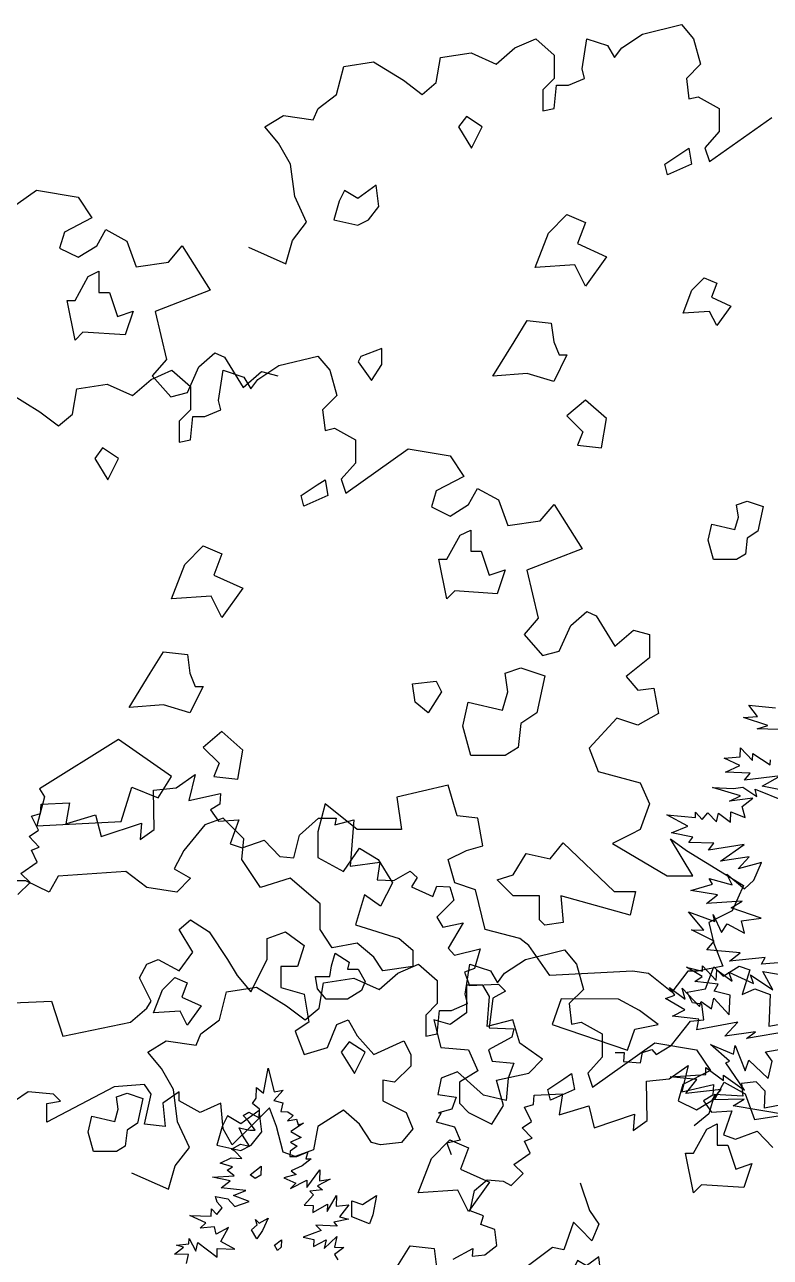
# Model space of a CAD drawing. Header units: inches. Extents: x 11.9 to 85.3, y 21.1 to 37.4.
# Drawn here: x 13.785 to 14.286, y 23.494 to 24.321 of the extents above; entities that cross this region are included whole.
import ezdxf

# ---------------------------------------------------------------- set-up
doc = ezdxf.new("R2010")
doc.units = ezdxf.units.IN
doc.header["$MEASUREMENT"] = 0
doc.layers.add('CAY', color=94, linetype='Continuous')
doc.layers.add('CAY-3', color=61, linetype='Continuous')

# ---------------------------------------------------------------- blocks, each defined once
blk = doc.blocks.new('A$C76451831')
at = {"layer": 'CAY'}
for p, q in [((1479.9, 1929.8), (1538.3, 1944)), ((1538.3, 1944), (1555.9, 1922.7)), ((1288.9, 1909.2), (1320.1, 1922.7)), ((1320.1, 1922.7), (1347.8, 1898.6)), ((1389.7, 1877.9), (1396.8, 1922.7)), ((1396.8, 1922.7), (1427.4, 1912.7)), ((1448.6, 1909.2), (1479.9, 1929.8)), ((1555.9, 1922.7), (1566.6, 1885)), ((1178, 1895), (1223.4, 1902.1)), ((1223.4, 1902.1), (1261.1, 1885)), ((1261.1, 1885), (1288.9, 1909.2)), ((1347.8, 1898.6), (1347.8, 1863.8)), ((1427.4, 1912.7), (1438, 1895)), ((1438, 1895), (1448.6, 1909.2)), ((1022.3, 1839.6), (1033, 1881.5)), ((1033, 1881.5), (1077.8, 1888.5)), ((1077.8, 1888.5), (1122.6, 1860.8)), ((1171.5, 1857.3), (1178, 1895)), ((1566.6, 1885), (1545.3, 1863.8)), ((1122.6, 1860.8), (1150.3, 1839.6)), ((1347.8, 1863.8), (1330.7, 1846.6)), ((1369, 1853.7), (1393.2, 1863.8)), ((1393.2, 1863.8), (1389.7, 1877.9)), ((1545.3, 1863.8), (1548.9, 1833.1)), ((1150.3, 1839.6), (1171.5, 1857.3)), ((1330.7, 1846.6), (1330.7, 1815.4)), ((1347.8, 1818.9), (1351.4, 1853.7)), ((1351.4, 1853.7), (1369, 1853.7)), ((994.6, 1818.9), (1022.3, 1839.6)), ((1548.9, 1833.1), (1563, 1836)), ((1563, 1836), (1594.3, 1818.9)), ((915, 1791.2), (942.7, 1808.3)), ((942.7, 1808.3), (987.6, 1801.8)), ((987.6, 1801.8), (994.6, 1818.9)), ((1330.7, 1815.4), (1347.8, 1818.9)), ((1580.1, 1739.3), (1673.3, 1805.4)), ((1594.3, 1818.9), (1594.3, 1784.1)), ((1673.3, 1805.4), (1735.8, 1794.7)), ((935.7, 1767), (915, 1791.2)), ((1735.8, 1794.7), (1756.4, 1764.1)), ((3764, 1772.8), (3822.4, 1787)), ((3822.4, 1787), (3840.1, 1765.7)), ((1594.3, 1784.1), (1573, 1759.9)), ((3732.8, 1752.2), (3764, 1772.8)), ((953.4, 1735.8), (935.7, 1767)), ((1573, 1759.9), (1580.1, 1739.3)), ((1756.4, 1764.1), (1715.1, 1742.8)), ((3545.3, 1728), (3573, 1752.2)), ((3573, 1752.2), (3604.2, 1765.7)), ((3604.2, 1765.7), (3631.9, 1741.6)), ((3673.8, 1720.9), (3680.9, 1765.7)), ((3680.9, 1765.7), (3711.5, 1755.7)), ((3711.5, 1755.7), (3722.2, 1738)), ((3722.2, 1738), (3732.8, 1752.2)), ((3840.1, 1765.7), (3850.7, 1728)), ((4659.2, 1730), (4666, 1767.4)), ((4666, 1767.4), (4675.2, 1732.1)), ((959.8, 1687.4), (953.4, 1735.8)), ((1715.1, 1742.8), (1708.1, 1718.6)), ((1763.5, 1722.2), (1777.1, 1746.4)), ((1777.1, 1746.4), (1808.3, 1729.3)), ((3317.1, 1724.4), (3361.9, 1731.5)), ((3361.9, 1731.5), (3406.7, 1703.8)), ((3455.6, 1700.3), (3462.1, 1738)), ((3462.1, 1738), (3507.5, 1745.1)), ((3507.5, 1745.1), (3545.3, 1728)), ((3631.9, 1741.6), (3631.9, 1706.7)), ((4648.1, 1722.6), (4648.6, 1738.5)), ((4648.6, 1738.5), (4659.2, 1730)), ((4688.4, 1734.4), (4674.7, 1719)), ((4675.2, 1732.1), (4688.4, 1734.4)), ((1708.1, 1718.6), (1735.8, 1705.1)), ((1735.8, 1705.1), (1763.5, 1722.2)), ((1808.3, 1729.3), (1822.5, 1690.9)), ((3306.5, 1682.6), (3317.1, 1724.4)), ((3677.3, 1706.7), (3673.8, 1720.9)), ((3850.7, 1728), (3829.5, 1706.7)), ((4642.8, 1714.7), (4648.1, 1722.6)), ((4653, 1706.2), (4642.8, 1714.7)), ((4674.7, 1719), (4687.7, 1715.8)), ((4687.7, 1715.8), (4685, 1702.8)), ((1822.5, 1690.9), (1870.8, 1698)), ((3406.7, 1703.8), (3434.4, 1682.6)), ((3434.4, 1682.6), (3455.6, 1700.3)), ((3631.9, 1706.7), (3614.8, 1689.6)), ((3631.9, 1661.9), (3635.5, 1696.7)), ((3635.5, 1696.7), (3653.2, 1696.7)), ((3653.2, 1696.7), (3677.3, 1706.7)), ((3829.5, 1706.7), (3833, 1676.1)), ((4628.6, 1696.6), (4636.9, 1701.7)), ((4636.5, 1688.1), (4628.6, 1696.6)), ((4636.9, 1701.7), (4652.5, 1693)), ((4652.5, 1693), (4653, 1706.2)), ((4685, 1702.8), (4695.4, 1702.4)), ((4703.4, 1696.7), (4694.9, 1688.8)), ((4695.4, 1702.4), (4703.4, 1696.7)), ((977.5, 1649), (959.8, 1687.4)), ((3278.8, 1661.9), (3306.5, 1682.6)), ((3614.8, 1689.6), (3614.8, 1658.4)), ((3833, 1676.1), (3847.2, 1679)), ((3847.2, 1679), (3878.4, 1661.9)), ((4627.6, 1667.1), (4622.5, 1678.2)), ((4622.5, 1678.2), (4638.7, 1674.9)), ((4646.4, 1674.6), (4636.5, 1688.1)), ((4694.9, 1688.8), (4708.2, 1691.1)), ((4718.8, 1685.3), (4699.8, 1672.8)), ((4708.2, 1691.1), (4710.6, 1682.8)), ((4710.6, 1682.8), (4718.8, 1685.3)), ((3271.7, 1644.8), (3278.8, 1661.9)), ((3614.8, 1658.4), (3631.9, 1661.9)), ((3878.4, 1661.9), (3878.4, 1627.1)), ((4637.9, 1650.9), (4627.6, 1667.1)), ((4638.7, 1674.9), (4646.4, 1674.6)), ((4715.4, 1664.1), (4699.3, 1656.9)), ((4699.8, 1672.8), (4715.4, 1664.1)), ((956.3, 1621.3), (977.5, 1649)), ((3199.2, 1634.2), (3226.9, 1651.3)), ((3226.9, 1651.3), (3271.7, 1644.8)), ((3864.3, 1582.3), (3957.4, 1648.4)), ((4611, 1646.4), (4624.4, 1654.1)), ((4616.3, 1643.5), (4611, 1646.4)), ((4626.4, 1632.7), (4616.3, 1643.5)), ((4624.4, 1654.1), (4637.9, 1650.9)), ((4698.8, 1643.4), (4698.5, 1635.7)), ((4709.5, 1651.1), (4698.8, 1643.4)), ((4699.3, 1656.9), (4709.5, 1651.1)), ((4708.9, 1635.3), (4725.5, 1642.4)), ((4725.5, 1642.4), (4722.4, 1632.1)), ((946.3, 1586.5), (956.3, 1621.3)), ((3219.8, 1610), (3199.2, 1634.2)), ((3878.4, 1627.1), (3857.2, 1602.9)), ((4594.4, 1625.7), (4610.5, 1633.3)), ((4612.8, 1620.1), (4594.4, 1625.7)), ((4610.5, 1633.3), (4626.4, 1632.7)), ((4698.5, 1635.7), (4708.9, 1635.3)), ((4716.6, 1621.4), (4700.5, 1614.3)), ((4730.1, 1631.8), (4716.6, 1621.4)), ((4722.4, 1632.1), (4730.1, 1631.8)), ((890.9, 1611.3), (946.3, 1586.5)), ((3237.5, 1578.7), (3219.8, 1610)), ((3857.2, 1602.9), (3864.3, 1582.3)), ((4582.8, 1604.8), (4615, 1606.4)), ((4609.3, 1598.9), (4582.8, 1604.8)), ((4604.5, 1614.9), (4612.8, 1620.1)), ((4615, 1606.4), (4604.5, 1614.9)), ((4708, 1608.6), (4689.3, 1603.8)), ((4689.3, 1603.8), (4707.5, 1595.4)), ((4700.5, 1614.3), (4708, 1608.6)), ((4723.6, 1589.4), (4743.1, 1615.5)), ((4743.1, 1615.5), (4742.6, 1599.2)), ((4595.8, 1588.5), (4609.3, 1598.9)), ((4632.8, 1584.5), (4595.8, 1588.5)), ((4614, 1577.4), (4632.8, 1584.5)), ((4699.6, 1587.6), (4724, 1599.9)), ((4707.5, 1595.4), (4699.6, 1587.6)), ((4724, 1599.9), (4723.6, 1589.4)), ((4747.1, 1585.9), (4728.4, 1583.8)), ((4728.4, 1583.8), (4733.7, 1578.2)), ((4758.5, 1601.4), (4739.6, 1591.6)), ((4739.6, 1591.6), (4747.1, 1585.9)), ((4742.6, 1599.2), (4758.5, 1601.4)), ((3244, 1530.4), (3237.5, 1578.7)), ((4587.2, 1575.6), (4605.7, 1572.3)), ((4589.7, 1567.4), (4587.2, 1575.6)), ((4597.1, 1559), (4589.7, 1567.4)), ((4605.7, 1572.3), (4616.2, 1561)), ((4637.7, 1568.4), (4614, 1577.4)), ((4616.2, 1561), (4637.7, 1568.4)), ((4733.7, 1578.2), (4720, 1562.8)), ((4754.1, 1553.5), (4768.1, 1577)), ((4768.1, 1577), (4767.5, 1561.2)), ((4572.7, 1536.2), (4549.1, 1547.5)), ((4549.1, 1547.5), (4580.8, 1546.4)), ((4580.8, 1546.4), (4581.1, 1557.2)), ((4581.1, 1557.2), (4589, 1548.8)), ((4589, 1548.8), (4597.1, 1559)), ((4720, 1562.8), (4733.1, 1562.4)), ((4732.8, 1552), (4754.5, 1564.3)), ((4733.1, 1562.4), (4732.8, 1552)), ((4754.5, 1564.3), (4754.1, 1553.5)), ((4767.5, 1561.2), (4786.6, 1563.2)), ((4786.6, 1563.2), (4772.4, 1545.1)), ((2764.5, 1473.6), (2857.6, 1539.7)), ((2857.6, 1539.7), (2920.1, 1529)), ((2920.1, 1529), (2940.8, 1498.4)), ((3261.7, 1492), (3244, 1530.4)), ((4564.3, 1528.4), (4572.7, 1536.2)), ((4585.6, 1530.3), (4564.3, 1528.4)), ((4588, 1519.4), (4585.6, 1530.3)), ((4606.9, 1529.6), (4588, 1519.4)), ((4595.3, 1508.7), (4606.9, 1529.6)), ((4769.2, 1531.6), (4737.5, 1532.7)), ((4737.5, 1532.7), (4745, 1524.8)), ((4785.9, 1541.9), (4764.4, 1537.2)), ((4764.4, 1537.2), (4769.2, 1531.6)), ((4772.4, 1545.1), (4785.9, 1541.9)), ((4547.6, 1504.9), (4547.9, 1513.1)), ((4547.9, 1513.1), (4557.6, 1494.1)), ((4745, 1524.8), (4718.3, 1514.8)), ((4718.3, 1514.8), (4734.1, 1511.6)), ((4734.1, 1511.6), (4733.7, 1501.1)), ((4733.7, 1501.1), (4752.6, 1510.9)), ((4749.5, 1497.9), (4768.7, 1515.8)), ((4752.6, 1510.9), (4749.5, 1497.9)), ((4768.7, 1515.8), (4765.4, 1500)), ((2940.8, 1498.4), (2899.5, 1477.1)), ((3240.4, 1464.3), (3261.7, 1492)), ((4525.8, 1489.8), (4539.3, 1499.8)), ((4528.9, 1502.9), (4547.6, 1504.9)), ((4539.3, 1499.8), (4528.9, 1502.9)), ((4557.6, 1494.1), (4560.8, 1507.2)), ((4560.8, 1507.2), (4589.5, 1484.9)), ((4589.5, 1484.9), (4589.9, 1498)), ((4589.9, 1498), (4616.2, 1497.1)), ((4616.2, 1497.1), (4595.3, 1508.7)), ((4779, 1499.6), (4765, 1489.2)), ((4765.4, 1500), (4779, 1499.6)), ((2899.5, 1477.1), (2892.4, 1452.9)), ((2947.9, 1456.5), (2961.4, 1480.7)), ((2961.4, 1480.7), (2992.7, 1463.6)), ((4547, 1489.1), (4525.8, 1489.8)), ((4543.8, 1475.6), (4547, 1489.1)), ((4765, 1489.2), (4770.2, 1481.3)), ((2920.1, 1439.4), (2947.9, 1456.5)), ((2992.7, 1463.6), (3006.8, 1425.2)), ((3055.2, 1432.3), (3075.8, 1456.5)), ((3075.8, 1456.5), (3117.7, 1390.4)), ((3230.4, 1429.5), (3240.4, 1464.3)), ((2892.4, 1452.9), (2920.1, 1439.4)), ((3175, 1454.3), (3230.4, 1429.5)), ((3006.8, 1425.2), (3055.2, 1432.3)), ((3117.7, 1390.4), (3035.1, 1358.6)), ((3035.1, 1358.6), (3052.2, 1286.6)), ((3052.2, 1286.6), (3031, 1262.4)), ((3915.1, 501.1), (3898, 463.3)), ((3898, 463.3), (3863.2, 445.6)), ((3863.2, 445.6), (3870.3, 414.4)), ((3870.3, 414.4), (3883.8, 380.2)), ((3831.9, 373.1), (3807.8, 341.8)), ((3846.1, 373.1), (3831.9, 373.1)), ((3883.8, 380.2), (3846.1, 373.1))]:
    blk.add_line(p, q, dxfattribs=at)
for points in [[(4291.9, 2026.8), (4309.9, 2044.7), (4296.2, 2058.5), (4320.4, 2075.3), (4312, 2093.3), (4323.6, 2097.5), (4308.8, 2113.3), (4322.5, 2122.8), (4312, 2143.9), (4325.7, 2148.1), (4326.7, 2161.8), (4368.9, 2163.9), (4363.7, 2132.3), (4408, 2146), (4416.4, 2113.3), (4476.5, 2133.3), (4474.4, 2109.1), (4495.5, 2123.9), (4494.4, 2182.9), (4528.2, 2186.1), (4556.7, 2206.1), (4547.2, 2167.1), (4594.6, 2177.6), (4593.6, 2161.8), (4579.9, 2153.4), (4591.5, 2136.5), (4622.1, 2138.6), (4609.4, 2102.8), (4627.3, 2096.4), (4660, 2108), (4683.2, 2083.8), (4704.3, 2081.7), (4712.8, 2115.4), (4741.2, 2140.7), (4767.6, 2140.7), (4765.5, 2131.2), (4794, 2138.6), (4788.7, 2069), (4833, 2075.3), (4828.8, 2049), (4854.1, 2047.9), (4878.3, 2061.6), (4888.9, 2052.1), (4880.5, 2038.4), (4912.1, 2023.7), (4918.4, 2039.5), (4937.4, 2038.4), (4943.7, 2018.4), (4918.4, 1993.1), (4926.9, 1978.3), (4957.4, 1984.6), (4935.3, 1946.7), (4944.8, 1936.1), (4982.8, 1945.6), (4974.3, 1916.1), (4959.6, 1910.8), (4966.9, 1890.8), (5010.2, 1892.9), (5020.7, 1882.3), (5001.7, 1871.8), (4996.5, 1827.5), (5033.4, 1826.4), (5030.2, 1813.8), (4995.4, 1794.8), (5000.7, 1777.9), (5033.4, 1774.7), (5024.9, 1752.6), (5021.8, 1718.9), (4988, 1727.3), (4949, 1762.1), (4924.8, 1752.6), (4919.5, 1728.3), (4946.9, 1724.1), (4940.6, 1706.2), (4920.5, 1700.9), (4924.8, 1700.9), (4917.4, 1687.2), (4944.8, 1679.8), (4953.2, 1659.8), (4933.2, 1655.6), (4939.5, 1638.7)], [(4942.7, 1482.3), (4972.2, 1498.2), (4971.1, 1486.6), (4990.1, 1488.7), (5008, 1502.4), (5004.9, 1526.6), (4983.8, 1534), (4988, 1546.7), (4968, 1554.1), (4974.3, 1584.7), (4993.3, 1600.5), (5017.5, 1598.4), (5029.1, 1592), (5047.1, 1610), (5033.4, 1623.7), (5057.6, 1640.6), (5049.2, 1658.5), (5060.8, 1662.7), (5046, 1678.5), (5059.7, 1688), (5049.2, 1709.1), (5062.9, 1713.3), (5063.9, 1727), (5106.1, 1729.1), (5100.9, 1697.5), (5145.2, 1711.2), (5153.6, 1678.5), (5213.7, 1698.6), (5211.6, 1674.3), (5232.7, 1689.1), (5231.6, 1748.1), (5265.4, 1751.3), (5293.9, 1771.3), (5284.4, 1732.3), (5331.8, 1742.9), (5330.8, 1727), (5317.1, 1718.6), (5328.7, 1701.7), (5359.3, 1703.8), (5346.6, 1668), (5364.5, 1661.6), (5397.2, 1673.2), (5420.4, 1649)], [(4680, 1494.9), (4675.3, 1503.2), (4686, 1511), (4685.6, 1500.1), (4680, 1494.9)], [(3979.1, 158.1), (3899.4, 171.8), (3916.1, 181.6), (3868, 180.6), (3881.7, 196.4), (3828.5, 190.1), (3845, 210.9), (3805.3, 215), (3858.5, 218.6), (3858.8, 229), (3884.9, 209.5), (3885.2, 217.6), (3916.5, 195.2), (3888.5, 236.1), (3894, 238.6), (3865.5, 263.2), (3899.8, 248.8), (3902.6, 261.9), (3917.6, 224.2), (3923.1, 239.9), (3951.6, 212.6), (3957.9, 238.7), (3947.6, 252.6), (3974.4, 257.1)], [(3983.5, 283.1), (3919.2, 272.2), (3932.7, 282.1), (3887.2, 276), (3906.5, 296.7), (3844.9, 285.2), (3848.2, 301.4), (3808.5, 305.5), (3827.4, 315.3), (3798.5, 332.2), (3812.3, 337.1), (3804.5, 348.3), (3827.9, 331.1), (3823.1, 347.6), (3848.9, 320), (3851.8, 327.6), (3867.3, 316.6), (3870.6, 332.4), (3893.7, 307.5), (3894.8, 337), (3871, 343.2), (3876.8, 353.5), (3842, 357.4), (3853.2, 365.2), (3829.6, 379.1), (3853.4, 372.9), (3853.7, 381), (3874.2, 359), (3874.8, 374.8), (3898.2, 358.2), (3893.2, 371.5), (3929.8, 354.3), (3925.3, 367.6), (3958.9, 345.2), (3944, 372.4), (4002.2, 362.7)], [(4011.2, 388.7), (3941.7, 383.4), (3947.5, 393.6), (3893.8, 387.8), (3910.1, 400.4), (3860, 404.8), (3870.8, 417.6), (3837, 434.6), (3855.6, 434), (3832.5, 461.5), (3871.9, 447), (3869.5, 457.5), (3882.2, 430.8), (3890.3, 443.7), (3916.6, 429.6), (3911.8, 448.3), (3941.4, 452.3), (3896.6, 467.5), (3912.8, 477.3), (3859.7, 474.2), (3876, 486.8), (3836.3, 493.6), (3868.4, 502.9), (3863.7, 511.2), (3897.8, 501.9), (3890.2, 518), (3916.2, 495.8), (3930.2, 508.9), (3941.6, 535.3), (3906.8, 525.6), (3923.3, 543.6), (3880.5, 537.4), (3915.8, 562.4), (3862.5, 553.9), (3870.5, 564), (3833.4, 565.3), (3839.1, 573.3), (3807.2, 579.8), (3831.5, 589.4), (3800.4, 606.4), (3842.9, 602.6), (3843.1, 610.3), (3853.2, 599.5), (3861.7, 609.7), (3874.4, 596.1), (3877.5, 609.1), (3895.6, 595.3), (3896.2, 611.2), (3917.2, 602.3), (3912.8, 618.8), (3929.1, 631.3), (3894, 627.1), (3910.6, 634.7), (3868.4, 647.1), (3900.1, 646), (3913.8, 647.7), (3934.6, 633.9), (3932.3, 644.8), (3976.9, 627)], [(3987.8, 640.2), (3942.8, 649.4), (3970.1, 664.8), (3916.4, 658.5), (3924.9, 668.7), (3887.8, 670), (3909.5, 680.1), (3885.8, 691.3), (3909.9, 693.2), (3910.4, 706.8), (3928.3, 687.6), (3928.7, 698), (3954.8, 681.2), (3955.1, 688.9)], [(3967.1, 733.8), (3935.4, 734.9), (3951.4, 739.8), (3914.7, 752), (3936, 753.5), (3923, 770.3), (3962.8, 766.2)]]:
    blk.add_lwpolyline(points, dxfattribs=at)
for points in [[(4784.5, 1915.2), (4800.4, 1915.2), (4810.9, 1896.7), (4805.6, 1883.5), (4784.5, 1870.3), (4752.8, 1870.3), (4739.6, 1886.1), (4737, 1904.6), (4758.1, 1904.6), (4760.8, 1920.5), (4766, 1939), (4787.2, 1925.7)], [(4507.9, 1884.3), (4526.4, 1902.8), (4544.9, 1894.9), (4536.9, 1873.7), (4566, 1860.5), (4544.9, 1831.5), (4534.3, 1852.6), (4494.7, 1850)], [(1240.2, 1791.1), (1216.4, 1806.9), (1204.5, 1791.1), (1224.3, 1759.4)], [(1537.1, 1751.5), (1548.9, 1759.4), (1552.9, 1735.6), (1517.3, 1719.8), (1513.3, 1735.6)], [(4396.9, 1672), (4402.2, 1695.8), (4436.5, 1687.9), (4441.8, 1706.3), (4439.1, 1724.8), (4455, 1730.1), (4478.7, 1722.2), (4470.8, 1685.2), (4455, 1674.7), (4452.3, 1650.9), (4439.1, 1643), (4404.8, 1643)], [(1085.8, 1672.3), (1081.8, 1704), (1054.1, 1684.2), (1034.3, 1696), (1026.4, 1680.2), (1018.5, 1652.5), (1054.1, 1644.6), (1069.9, 1652.5)], [(1750.8, 1676.2), (1766.7, 1684.2), (1766.7, 1652.5), (1782.5, 1652.5), (1794.4, 1616.8), (1818.1, 1624.8), (1806.3, 1589.1), (1742.9, 1593.1), (1731.1, 1581.2), (1719.2, 1640.6), (1731.1, 1640.6)], [(1339.1, 1632.7), (1366.8, 1660.4), (1394.5, 1648.5), (1382.7, 1616.8), (1426.2, 1597), (1394.5, 1553.5), (1378.7, 1585.2), (1319.3, 1581.2)], [(3524.3, 1634.1), (3500.5, 1649.9), (3488.6, 1634.1), (3508.4, 1602.4)], [(4639.1, 1608.3), (4655.4, 1620.8), (4655, 1607.7), (4646.6, 1602.6)], [(3821.2, 1594.5), (3833.1, 1602.4), (3837, 1578.6), (3801.4, 1562.8), (3797.4, 1578.6)], [(4791, 1545.5), (4791, 1569.3), (4806.8, 1564), (4827.9, 1577.2), (4822.7, 1548.1), (4817.4, 1534.9)], [(3369.9, 1515.3), (3365.9, 1547), (3338.2, 1527.2), (3318.4, 1539), (3310.5, 1523.2), (3302.6, 1495.5), (3338.2, 1487.6), (3354, 1495.5)], [(4641.2, 1525.7), (4649.6, 1533.5), (4647.2, 1541.3), (4652.4, 1535.7), (4665.8, 1543.4), (4657.5, 1525.1), (4648.9, 1512.3)], [(1287.7, 1470.3), (1307.5, 1502), (1343.1, 1498), (1347, 1470.3), (1355, 1450.5), (1366.8, 1450.5), (1347, 1410.9), (1307.5, 1422.8), (1256, 1418.8)], [(3623.3, 1475.7), (3651, 1503.4), (3678.7, 1491.5), (3666.8, 1459.8), (3710.3, 1440), (3678.7, 1396.5), (3662.8, 1428.1), (3603.5, 1424.2)], [(5162.8, 1464.3), (5160.2, 1485.4), (5141.7, 1472.2), (5128.5, 1480.1), (5123.3, 1469.6), (5118, 1451.1), (5141.7, 1445.8), (5152.3, 1451.1)], [(2935.2, 1410.5), (2951, 1418.5), (2951, 1386.8), (2966.9, 1386.8), (2978.8, 1351.1), (3002.5, 1359.1), (2990.6, 1323.4), (2927.3, 1327.4), (2915.4, 1315.5), (2903.5, 1374.9), (2915.4, 1374.9)], [(3837.8, 1390.3), (3856.3, 1408.8), (3874.8, 1400.9), (3866.9, 1379.8), (3895.9, 1366.6), (3874.8, 1337.5), (3864.2, 1358.6), (3824.6, 1356)], [(3571.8, 1313.3), (3591.6, 1345), (3627.2, 1341), (3631.2, 1313.3), (3639.1, 1293.5), (3651, 1293.5), (3631.2, 1253.9), (3591.6, 1265.8), (3540.1, 1261.8)], [(3342.6, 1291.2), (3338.7, 1283.3), (3358.5, 1255.6), (3374.3, 1279.3), (3374.3, 1303.1)], [(3702.4, 1154.9), (3710.3, 1198.4), (3678.7, 1226.2), (3651, 1202.4), (3674.7, 1178.6), (3666.8, 1158.8)], [(3862.3, 1017), (3867.6, 1040.8), (3901.9, 1032.9), (3907.2, 1051.4), (3904.5, 1069.8), (3920.4, 1075.1), (3944.1, 1067.2), (3936.2, 1030.2), (3920.4, 1019.7), (3917.7, 995.9), (3904.5, 988), (3870.2, 988)]]:
    blk.add_lwpolyline(points, close=True, dxfattribs=at)
at = {"layer": 'CAY-3'}
for p, q in [((3100.6, 1276), (3124.7, 1296.6)), ((3124.7, 1296.6), (3138.9, 1290.1)), ((3138.9, 1290.1), (3166.6, 1244.7)), ((3220.2, 1277.6), (3278.5, 1291.8)), ((3278.5, 1291.8), (3296.2, 1270.6)), ((3083.5, 1237.6), (3100.6, 1276)), ((3188.9, 1257), (3220.2, 1277.6)), ((3001.4, 1232.8), (3029.1, 1257)), ((3029.1, 1257), (3060.4, 1270.6)), ((3031, 1262.4), (3058.7, 1231.2)), ((3060.4, 1270.6), (3088.1, 1246.4)), ((3130, 1225.7), (3137, 1270.6)), ((3137, 1270.6), (3167.7, 1260.5)), ((3166.6, 1244.7), (3194.3, 1268.9)), ((3167.7, 1260.5), (3178.3, 1242.8)), ((3178.3, 1242.8), (3188.9, 1257)), ((3194.3, 1268.9), (3218.5, 1262.4)), ((3296.2, 1270.6), (3306.9, 1232.8)), ((2818.1, 1236.4), (2862.9, 1208.6)), ((2911.8, 1205.1), (2918.3, 1242.8)), ((2918.3, 1242.8), (2963.7, 1249.9)), ((2963.7, 1249.9), (3001.4, 1232.8)), ((3058.7, 1231.2), (3083.5, 1237.6)), ((3088.1, 1246.4), (3088.1, 1211.6)), ((3133.5, 1211.6), (3130, 1225.7)), ((3306.9, 1232.8), (3285.6, 1211.6)), ((2862.9, 1208.6), (2890.6, 1187.4)), ((2890.6, 1187.4), (2911.8, 1205.1)), ((3088.1, 1211.6), (3071, 1194.5)), ((3088.1, 1166.8), (3091.6, 1201.6)), ((3091.6, 1201.6), (3109.3, 1201.6)), ((3109.3, 1201.6), (3133.5, 1211.6)), ((3285.6, 1211.6), (3289.2, 1180.9)), ((3071, 1194.5), (3071, 1163.2)), ((3289.2, 1180.9), (3303.3, 1183.9)), ((3303.3, 1183.9), (3334.6, 1166.8)), ((3071, 1163.2), (3088.1, 1166.8)), ((3334.6, 1166.8), (3334.6, 1131.9)), ((3320.4, 1087.1), (3413.6, 1153.2)), ((3413.6, 1153.2), (3476.1, 1142.6)), ((3476.1, 1142.6), (3496.7, 1111.9)), ((3334.6, 1131.9), (3313.3, 1107.8)), ((3313.3, 1107.8), (3320.4, 1087.1)), ((3496.7, 1111.9), (3455.4, 1090.7)), ((3455.4, 1090.7), (3448.4, 1066.5)), ((3503.8, 1070), (3517.3, 1094.2)), ((3517.3, 1094.2), (3548.6, 1077.1)), ((3476.1, 1052.9), (3503.8, 1070)), ((3548.6, 1077.1), (3562.7, 1038.8)), ((3611.1, 1045.8), (3631.7, 1070)), ((3631.7, 1070), (3673.6, 1003.9)), ((3448.4, 1066.5), (3476.1, 1052.9)), ((3562.7, 1038.8), (3611.1, 1045.8)), ((3673.6, 1003.9), (3591, 972.1)), ((3591, 972.1), (3608.1, 900.1)), ((3656.5, 889.5), (3680.7, 910.2)), ((3680.7, 910.2), (3694.8, 903.7)), ((3694.8, 903.7), (3722.5, 858.3)), ((3608.1, 900.1), (3586.9, 875.9)), ((3639.4, 851.2), (3656.5, 889.5)), ((3586.9, 875.9), (3614.6, 844.7)), ((3722.5, 858.3), (3750.2, 882.4)), ((3750.2, 882.4), (3774.4, 875.9)), ((3774.4, 875.9), (3774.4, 841.1)), ((3614.6, 844.7), (3639.4, 851.2)), ((3774.4, 841.1), (3739.6, 813.4)), ((3739.6, 813.4), (3756.7, 792.8)), ((3756.7, 792.8), (3780.9, 795.7)), ((3780.9, 795.7), (3788, 758)), ((3788, 758), (3756.7, 740.3)), ((3725.5, 750.9), (3684.2, 706.1)), ((3756.7, 740.3), (3725.5, 750.9)), ((3684.2, 706.1), (3697.8, 671.3)), ((3697.8, 671.3), (3760.3, 654.2)), ((3473.1, 650.6), (3396.5, 632.9)), ((3486.7, 605.2), (3473.1, 650.6)), ((3760.3, 654.2), (3774.4, 622.9)), ((3396.5, 632.9), (3403.5, 584.6)), ((3289.2, 622.9), (3278.5, 581)), ((3337.5, 584.6), (3289.2, 622.9)), ((3774.4, 622.9), (3760.3, 584.6)), ((3109.3, 591.6), (3078.1, 553.3)), ((3137, 601.7), (3109.3, 591.6)), ((3167.7, 570.4), (3137, 601.7)), ((3517.9, 601.7), (3486.7, 605.2)), ((3525, 560.4), (3517.9, 601.7)), ((3278.5, 581), (3278.5, 542.7)), ((3403.5, 584.6), (3337.5, 584.6)), ((3746.7, 577.5), (3719, 563.9)), ((3760.3, 584.6), (3746.7, 577.5)), ((3078.1, 553.3), (3063.9, 525.6)), ((3164.8, 539.7), (3167.7, 570.4)), ((3316.9, 522), (3341, 556.8)), ((3341, 556.8), (3368.8, 539.7)), ((3473.1, 539.7), (3500.8, 553.3)), ((3500.8, 553.3), (3525, 560.4)), ((3719, 563.9), (3800.7, 515.2)), ((3839, 515.2), (3805.7, 570.4)), ((3805.7, 570.4), (3829.8, 553.3)), ((3829.8, 553.3), (3915.1, 501.1)), ((3192.5, 497.8), (3164.8, 539.7)), ((3278.5, 542.7), (3316.9, 522)), ((3368.8, 539.7), (3390, 504.9)), ((3483.1, 504.9), (3473.1, 539.7)), ((2991.4, 522), (2890.2, 514.9)), ((3022.7, 497.8), (2991.4, 522)), ((3063.9, 525.6), (3088.1, 512)), ((86.7, 510.8), (100.8, 469.5)), ((2841.8, 507.9), (2797, 507.9)), ((2876.6, 490.8), (2841.8, 507.9)), ((2890.2, 514.9), (2876.6, 490.8)), ((3067.5, 490.8), (3022.7, 497.8)), ((3088.1, 512), (3067.5, 490.8)), ((3237.3, 512), (3192.5, 497.8)), ((3282.1, 473.7), (3237.3, 512)), ((3390, 504.9), (3372.3, 470.1)), ((3514.4, 494.3), (3483.1, 504.9)), ((3800.7, 515.2), (3839, 515.2)), ((3348.1, 487.2), (3334.6, 442.4)), ((3372.3, 470.1), (3348.1, 487.2)), ((3528.5, 435.3), (3514.4, 494.3)), ((100.8, 469.5), (114.4, 448.9)), ((3282.1, 435.3), (3282.1, 473.7)), ((76.8, 451.7), (62.5, 410.5)), ((86.7, 441.8), (76.8, 451.7)), ((114.4, 448.9), (104.4, 424.1)), ((3071, 435.3), (3088.1, 449.5)), ((3088.1, 449.5), (3115.8, 431.8)), ((3334.6, 442.4), (3400, 421.8)), ((104.4, 424.1), (86.7, 441.8)), ((3091.6, 401.1), (3071, 435.3)), ((3115.8, 431.8), (3143.5, 390.5)), ((3202.5, 421.8), (3230.2, 431.8)), ((3230.2, 431.8), (3257.9, 411.1)), ((3299.8, 407.6), (3282.1, 435.3)), ((3580.4, 421.8), (3528.5, 435.3)), ((45.4, 414.1), (3.5, 382.8)), ((62.5, 410.5), (45.4, 414.1)), ((3202.5, 390.5), (3202.5, 421.8)), ((3257.9, 411.1), (3247.9, 379.9)), ((3337.5, 414.7), (3299.8, 407.6)), ((3362.3, 394), (3337.5, 414.7)), ((3400, 421.8), (3420.6, 404.1)), ((3594, 411.1), (3580.4, 421.8)), ((3625.2, 366.3), (3594, 411.1)), ((3022.7, 383.4), (3039.8, 390.5)), ((3039.8, 390.5), (3071, 373.4)), ((3071, 373.4), (3091.6, 401.1)), ((3143.5, 390.5), (3157.7, 366.3)), ((3178.3, 342.1), (3202.5, 390.5)), ((3375.8, 373.4), (3362.3, 394)), ((3420.6, 404.1), (3420.6, 379.9)), ((3012, 362.8), (3022.7, 383.4)), ((3223.1, 379.9), (3223.1, 348.6)), ((3247.9, 379.9), (3223.1, 379.9)), ((3420.6, 379.9), (3375.8, 373.4)), ((3748.8, 373.1), (3625.2, 366.3)), ((3773, 369.5), (3748.8, 373.1)), ((3807.8, 341.8), (3773, 369.5)), ((3029.1, 328), (3012, 362.8)), ((3157.7, 366.3), (3178.3, 342.1)), ((3223.1, 348.6), (3257.9, 338.6)), ((3257.9, 338.6), (3265, 296.7)), ((2744, 322.4), (2880.2, 328)), ((2880.2, 328), (2897.3, 276)), ((2998.5, 296.7), (3022.7, 317.9)), ((3022.7, 317.9), (3029.1, 328)), ((2897.3, 276), (2998.5, 296.7)), ((3265, 296.7), (3244.4, 283.1)), ((3306.9, 293.2), (3323.9, 300.2)), ((3323.9, 300.2), (3337.5, 276.1)), ((3244.4, 283.1), (3257.9, 248.3)), ((3292.7, 259), (3306.9, 293.2)), ((3257.9, 248.3), (3292.7, 259)), ((3337.5, 276.1), (3362.3, 248.3)), ((3362.3, 248.3), (3407.1, 269)), ((3407.1, 269), (3417.7, 248.3)), ((3417.7, 248.3), (3417.7, 231.2)), ((3417.7, 231.2), (3392.9, 207)), ((3019.1, 203.5), (2973.7, 200)), ((3029.1, 189.3), (3019.1, 203.5)), ((3375.8, 210), (3375.8, 179.3)), ((3392.9, 207), (3375.8, 210)), ((2845.4, 192.9), (2824.7, 178.7)), ((2883.1, 189.3), (2845.4, 192.9)), ((2973.7, 200), (2873.1, 147.5)), ((2893.7, 178.7), (2883.1, 189.3)), ((3019.1, 144.5), (3029.1, 189.3)), ((3071, 192.9), (3046.8, 175.8)), ((3071, 179.3), (3071, 192.9)), ((2873.1, 175.2), (2893.7, 178.7)), ((2873.1, 147.5), (2873.1, 175.2)), ((3046.8, 175.8), (3050.4, 141)), ((3102.3, 161.6), (3071, 179.3)), ((3133.5, 175.8), (3102.3, 161.6)), ((3137, 137.4), (3133.5, 175.8)), ((3206, 168.7), (3181.9, 144.5)), ((3216.6, 141), (3206, 168.7)), ((3375.8, 179.3), (3410.6, 161.6)), ((3316.9, 165.2), (3278.5, 141)), ((3341, 144.5), (3316.9, 165.2)), ((3410.6, 161.6), (3420.6, 137.4)), ((3050.4, 141), (3019.1, 144.5)), ((3150.6, 113.3), (3137, 137.4)), ((3181.9, 144.5), (3150.6, 113.3)), ((3226.7, 102.6), (3216.6, 141)), ((3278.5, 141), (3272.1, 106.2)), ((3358.7, 116.8), (3341, 144.5)), ((3420.6, 137.4), (3403.5, 116.8)), ((3372.3, 113.3), (3358.7, 116.8)), ((3403.5, 116.8), (3372.3, 113.3)), ((3244.4, 96.1), (3226.7, 102.6)), ((3272.1, 106.2), (3244.4, 96.1))]:
    blk.add_line(p, q, dxfattribs=at)
for points in [[(2980.4, 1138.9), (2956.7, 1154.8), (2944.8, 1138.9), (2964.6, 1107.2)], [(3277.4, 1099.3), (3289.2, 1107.2), (3293.2, 1083.5), (3257.6, 1067.6), (3253.6, 1083.5)], [(3491.1, 1024.1), (3507, 1032), (3507, 1000.3), (3522.8, 1000.3), (3534.7, 964.7), (3558.4, 972.6), (3546.6, 936.9), (3483.2, 940.9), (3471.3, 929), (3459.5, 988.4), (3471.3, 988.4)], [(3079.4, 980.5), (3107.1, 1008.2), (3134.8, 996.3), (3123, 964.7), (3166.5, 944.9), (3134.8, 901.3), (3119, 933), (3059.6, 929)], [(3027.9, 818.1), (3047.7, 849.8), (3083.4, 845.8), (3087.3, 818.1), (3095.2, 798.3), (3107.1, 798.3), (3087.3, 758.7), (3047.7, 770.6), (2996.3, 766.6)], [(3495.1, 738.9), (3503, 774.6), (3554.5, 762.7), (3562.4, 790.4), (3558.4, 818.1), (3582.2, 826), (3617.8, 814.2), (3605.9, 758.7), (3582.2, 742.9), (3578.2, 707.2), (3558.4, 695.3), (3507, 695.3)], [(3423.8, 774.6), (3419.9, 802.3), (3455.5, 806.2), (3463.4, 790.4), (3443.6, 758.7)], [(3039.8, 632), (3059.6, 663.7), (2980.4, 719.1), (2862.1, 645.5), (2870, 633.6), (2858.2, 590.1), (2984.4, 596.3), (3000.2, 647.8)], [(3158.6, 659.7), (3166.5, 703.3), (3134.8, 731), (3107.1, 707.2), (3130.9, 683.5), (3123, 663.7)], [(3570.3, 517.1), (3590.1, 548.8), (3625.7, 540.9), (3645.5, 564.6), (3721.6, 492.2), (3753.2, 492.2), (3745.3, 456.6), (3641.6, 485.4), (3645.5, 445.8), (3617.8, 441.9), (3609.9, 449.8), (3609.9, 485.4), (3570.3, 485.4), (3546.6, 509.2)], [(3535, 335), (3525, 352.1), (3500.8, 352.1), (3500.8, 310.9), (3476.1, 293.2), (3451.9, 300.2), (3462.5, 259), (3503.8, 255.4), (3517.9, 224.1), (3490.2, 207), (3490.2, 175.8), (3503.8, 161.6), (3538.6, 144.5), (3556.3, 172.2), (3545.6, 210), (3594, 220.6), (3614.6, 241.3), (3580.4, 265.4), (3569.8, 300.2), (3531.5, 290.2)], [(3728.2, 331.2), (3642.3, 331.5), (3628.8, 293.2), (3741.7, 255.1), (3752.3, 286.4), (3787.1, 293.5), (3759.4, 314.1)]]:
    blk.add_lwpolyline(points, close=True, dxfattribs=at)
for points in [[(138.9, 705.6), (152.6, 705.6), (151.5, 691.9), (176.9, 689.8), (180, 705.6), (193.7, 709.9), (200.1, 702.5), (223.3, 716.2), (251.7, 752), (271.8, 754.2), (268.6, 777.4), (254.9, 779.5), (246.5, 795.3), (273.9, 800.6), (286.5, 833.3), (300.3, 819.5), (324.5, 834.3), (340.3, 829), (328.7, 792.1), (347.7, 800.6), (370.9, 792.1), (368.8, 744.7), (421.5, 754.2)], [(400.5, 629.7), (362.5, 622.3), (363.5, 647.6), (349.8, 661.3), (327.7, 659.2), (329.8, 640.3), (287.6, 642.4), (279.2, 613.9), (257, 596)]]:
    blk.add_lwpolyline(points, dxfattribs=at)

msp = doc.modelspace()

# ---------------------------------------------------------------- block references
at = {"layer": 'CAY', "xscale": 0.0004489089019145984, "yscale": 0.0004489089019145984, "zscale": 0.0004489089019145984}
for p in [(12.51033, 23.51849), (14.11921, 23.31472), (11.85412, 22.82744), (13.45711, 22.82744)]:
    msp.add_blockref('A$C76451831', p, dxfattribs=at)

doc.saveas('drawing.dxf')
